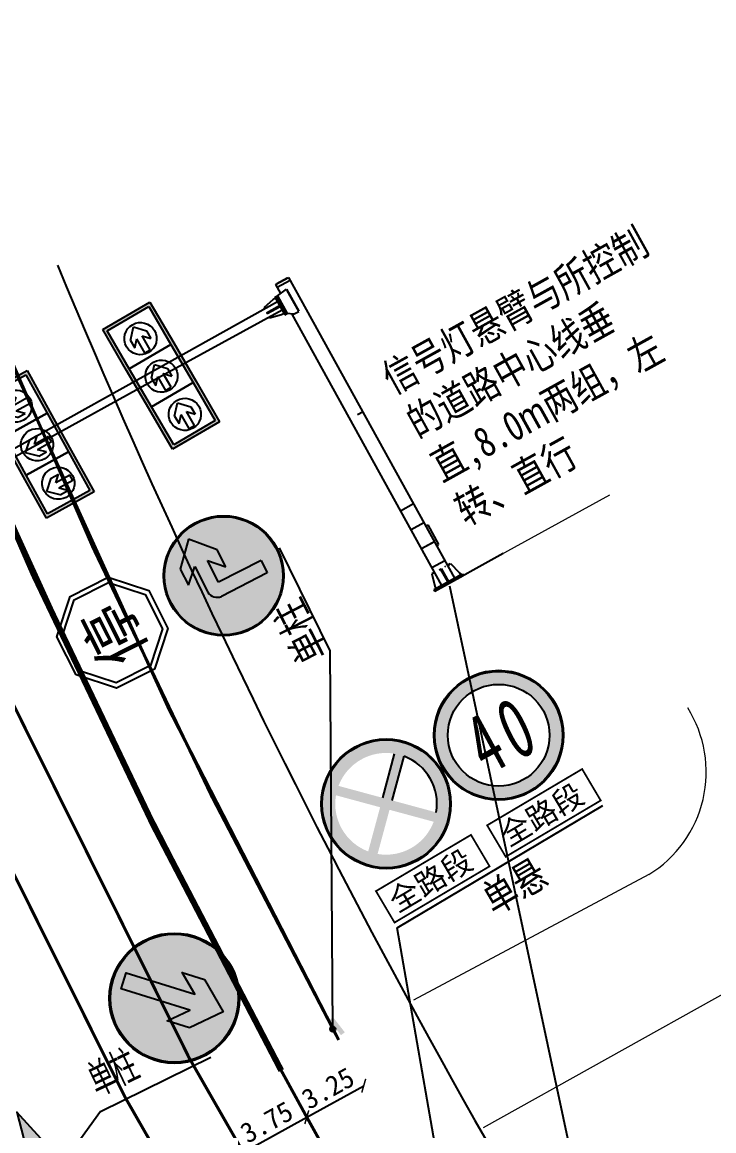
# Model space of a CAD drawing. Header units: millimetres. Extents: x 6299 to 195995, y 19522 to 226352.
# Drawn here: x 10233.2 to 10267.7, y 22460.9 to 22516.2 of the extents above; entities that cross this region are included whole.
import ezdxf

# ---------------------------------------------------------------- set-up
doc = ezdxf.new("R2010")
doc.units = ezdxf.units.MM
doc.linetypes.add('JTSS01', pattern=[6, 2, -4])
for name, color, linetype in [('@-交通信号', 7, 'Continuous'), ('@-交通标志', 7, 'Continuous'), ('@-地面图案', 7, 'Continuous'), ('@-设计标注', 7, 'Continuous'), ('@-道路红线', 1, 'Continuous'), ('@-隔离栏', 7, 'Continuous')]:
    doc.layers.add(name, color=color, linetype=linetype)
doc.layers.add('@-路缘石', color=7, linetype='Continuous', lineweight=0)
doc.layers.add('@-道路标线', color=255, linetype='Continuous', lineweight=0)
doc.styles.add('--黑体', font='simhei.ttf')
doc.styles.add('HT', font='simhei.ttf')
doc.styles.add('ST', font='', dxfattribs={"width": 0.8})
doc.styles.add('标线文字样式', font='simhei.ttf')
doc.styles.add('黑体', font='simhei.ttf')
doc.styles.get('ST').set_extended_font_data('NSimSun')
doc.linetypes.add('FENCELINE1', pattern='A,6.35,-2.54,[133,ltypeshp.shx,S=2.54,R=0,X=-2.54,Y=0],-2.54,25.4', length=36.83)
doc.dimstyles.new('标志标注', dxfattribs={"dimtxt": 1, "dimasz": 0.5, "dimexe": 0, "dimexo": 0, "dimgap": 0.25, "dimtad": 1, "dimzin": 0, "dimdsep": 46, "dimtxsty": '--黑体', "dimblk": 'ARCHTICK', "dimcen": 0.09, "dimadec": 0, "dimazin": 0, "dimtfac": 1, "dimtix": 1, "dimtmove": 1, "dimatfit": 0, "dimfxl": 1, "dimtolj": 1, "dimtzin": 0, "dimarcsym": 0})

# ---------------------------------------------------------------- blocks, each defined once
blk = doc.blocks.new('A$C440D491C')
at = {"layer": '@-交通标志'}
h = blk.add_hatch(color=1, dxfattribs=at)
h.paths.add_polyline_path([(8.684, 12.046, 1), (10.415, 5.909, 1)])
h.paths.add_polyline_path([(8.86, 11.422, 1), (10.239, 6.532, 1)], flags=16)
h = blk.add_hatch(color=1, dxfattribs=at)
h.paths.add_polyline_path([(6.317, 7.922, 1), (0.163, 6.251, 1)])
h.paths.add_polyline_path([(0.925, 8.133), (2.908, 6.997), (1.772, 5.014, -0.35914)], flags=16)
h.paths.add_polyline_path([(2.194, 4.772), (3.33, 6.755), (5.313, 5.619, -0.35914)], flags=16)
h.paths.add_polyline_path([(1.167, 8.555, -0.35914), (4.286, 9.401), (3.15, 7.418)], flags=16)
h.paths.add_polyline_path([(3.572, 7.177), (4.708, 9.16, -0.35914), (5.555, 6.04)], flags=16)
at = {"layer": '@-交通标志', "color": 1}
for p, q in [((3.15, 7.418, -622.824), (4.286, 9.401, -622.824)), ((3.572, 7.177, -622.824), (4.708, 9.16, -622.824))]:
    blk.add_line(p, q, dxfattribs=at)
at = {"layer": '@-交通标志'}
blk.add_line((2.203, 0.954, -1269.364), (13.691, 4.262, -1269.364), dxfattribs=at)
at = {"layer": '@-交通标志', "const_width": 0.09, "elevation": -622.824}
for points in [[(7.852, 4.77), (13.154, 6.286), (13.655, 4.533), (8.353, 3.018)], [(1.647, 2.998), (6.95, 4.513), (7.451, 2.76), (2.148, 1.245)]]:
    blk.add_lwpolyline(points, close=True, dxfattribs=at)
at = {"layer": '@-交通标志', "color": 1}
for centre, radius in [((9.549, 8.977, -622.824), 3.24), ((9.549, 8.977, -622.824), 3.188), ((9.549, 8.977, -622.824), 2.54), ((3.24, 7.087, -622.824), 3.24), ((3.24, 7.087, -622.824), 3.188)]:
    blk.add_circle(centre, radius, dxfattribs=at)
blk.add_arc((3.24, 7.087, -622.824), 2.54, 335.6766, 54.6976, dxfattribs=at)
at = {"layer": '@-交通标志', "style": '黑体'}
for p in [(8.606, 3.445, -622.824), (2.402, 1.672, -622.824)]:
    blk.add_text('全路段', height=1.1029, rotation=15.9475, dxfattribs=at).set_placement(p)
at = {"layer": '@-交通标志', "style": '黑体', "width": 0.8}
blk.add_text('单悬', height=1.5, rotation=15.7192, dxfattribs=at).set_placement((7.029, 0.322, -1269.364))
at = {"layer": '@-交通标志', "color": 7, "char_height": 3, "attachment_point": 8, "style": '标线文字样式'}
for s, insert, rotation in [('{\\W0.666667;0}', (10.743, 7.595, -1269.364), 10.9267), ('\\W0.6667;4', (9.145, 7.314, -622.824), 13.8407)]:
    blk.add_mtext(s, dxfattribs=dict(at, insert=insert, rotation=rotation))
blk = doc.blocks.new('A$C4F5065A2')
at = {"layer": '@-交通标志', "color": 1}
for points in [[(57.9, 197.6), (139.7, 197.6), (197.6, 139.7), (197.6, 57.9), (139.7, 0), (57.9, 0), (0, 57.9), (0, 139.7)], [(61.8, 188.1), (135.8, 188.1), (188.1, 135.8), (188.1, 61.8), (135.8, 9.5), (61.8, 9.5), (9.5, 61.8), (9.5, 135.8)]]:
    blk.add_lwpolyline(points, close=True, dxfattribs=at)
at = {"layer": '@-交通标志', "color": 7, "style": '黑体'}
blk.add_text('停', height=87.2, dxfattribs=at).set_placement((34.4, 53.7))
blk = doc.blocks.new('A$C5B26788E')
at = {"layer": '@-交通标志'}
h = blk.add_hatch(color=7, dxfattribs=at)
edge = h.paths.add_edge_path(flags=0)
edge.add_arc((3, 3), 2.95, 90.8464, 450.8464)
edge = h.paths.add_edge_path(flags=0)
edge.add_arc((3, 3), 3, 90.8464, 450.8464)
h = blk.add_hatch(color=5, dxfattribs=at)
edge = h.paths.add_edge_path(flags=0)
edge.add_arc((3, 3), 2.95, 90.8464, 450.8464)
h = blk.add_hatch(color=256, dxfattribs=at)
edge = h.paths.add_edge_path()
edge.add_line((2.613, 4.039), (3.291, 3.36))
edge.add_line((3.291, 3.36), (3.277, 4.302))
edge.add_line((3.277, 4.302), (2.234, 5.417))
edge.add_line((2.234, 5.417), (1.201, 4.258))
edge.add_line((1.201, 4.258), (1.214, 3.354))
edge.add_line((1.214, 3.354), (1.908, 4.056))
edge.add_line((1.908, 4.056), (1.919, 2.613))
edge.add_ellipse((2.511, 2.718), major_axis=(-0.426, 0.426), ratio=1, start_angle=55.0966, end_angle=128.8823)
edge.add_line((2.447, 2.12), (5.018, 2.174))
edge.add_line((5.018, 2.174), (5.022, 2.855))
edge.add_line((5.022, 2.855), (2.631, 2.819))
edge.add_line((2.631, 2.819), (2.613, 4.039))
at = {"layer": '@-交通标志', "color": 7}
for p, q in [((2.234, 5.417), (1.201, 4.258)), ((3.277, 4.302), (2.234, 5.417)), ((1.201, 4.258), (1.214, 3.354)), ((1.214, 3.354), (1.908, 4.056)), ((1.908, 4.056), (1.919, 2.613)), ((2.613, 4.039), (3.291, 3.36)), ((2.631, 2.819), (2.613, 4.039)), ((3.291, 3.36), (3.277, 4.302)), ((5.022, 2.855), (2.631, 2.819)), ((5.022, 2.855), (5.018, 2.174)), ((5.018, 2.174), (2.447, 2.12))]:
    blk.add_line(p, q, dxfattribs=at)
at = {"layer": '@-交通标志'}
blk.add_circle((3, 3), 3, dxfattribs=at)
at = {"layer": '@-交通标志', "color": 5}
blk.add_circle((3, 3), 2.95, dxfattribs=at)
at = {"layer": '@-交通标志', "color": 7}
blk.add_ellipse((2.511, 2.718), major_axis=(-0.426, 0.426), ratio=1, start_param=0.961617, end_param=2.249421, dxfattribs=at)
blk = doc.blocks.new('A$C61B13433')
at = {"layer": '@-交通标志', "linetype": 'ByBlock', "lineweight": -3}
for points in [[(0.132, 0, 1), (-0.132, 0, 1)], [(0.544, -0.235), (0.48, -0.008), (-0.44, -0.267), (-0.376, -0.495)]]:
    blk.add_hatch(color=14, dxfattribs=at).paths.add_polyline_path(points)
at = {"layer": '@-交通标志', "color": 14}
blk.add_circle((0, 0), 0.132, dxfattribs=at)
blk = doc.blocks.new('_ArchTick')
at = {"color": 0, "linetype": 'ByBlock', "const_width": 0.15}
blk.add_lwpolyline([(-0.5, -0.5), (0.5, 0.5)], dxfattribs=at)
blk = doc.blocks.new('*D56')
at = {"layer": '@-设计标注', "color": 0, "lineweight": -2, "ltscale": 1.5, "transparency": 16777216}
for p, q in [((10247.259, 22461.82), (10247.411, 22461.544)), ((10244.127, 22459.735), (10247.411, 22461.544)), ((10243.975, 22460.011), (10244.127, 22459.735))]:
    blk.add_line(p, q, dxfattribs=at)
at = {"layer": 'Defpoints', "color": 0, "ltscale": 1.5, "transparency": 16777216}
for p in [(10247.259, 22461.82, 0), (10247.411, 22461.544), (10243.975, 22460.011, 0)]:
    blk.add_point(p, dxfattribs=at)
at = {"layer": '@-设计标注', "color": 0, "lineweight": -2, "ltscale": 1.5, "transparency": 16777216, "xscale": 0.5, "yscale": 0.5, "zscale": 0.5}
for p, rotation in [((10247.411, 22461.544), 28.84896246489142), ((10244.127, 22459.735), 208.8489624648914)]:
    blk.add_blockref('_ArchTick', p, dxfattribs=dict(at, rotation=rotation))
at = {"layer": '@-设计标注', "color": 0, "ltscale": 1.5, "transparency": 16777216, "insert": (10245.407, 22461.296), "char_height": 1, "attachment_point": 5, "rotation": 28.849, "style": '--黑体'}
blk.add_mtext('\\A1;3.75', dxfattribs=at)
blk = doc.blocks.new('6米调头箭头')
at = {"layer": '@-地面图案'}
blk.add_hatch(color=256, dxfattribs=at).paths.add_polyline_path([(5.1, -0.187, 1), (5.1, 1.613), (4, 1.613), (4, 2.013), (1.6, 1.413), (4, 0.813), (4, 1.213), (4.6, 1.213, -1), (4.6, 0.213), (0, 0.213), (0, -0.187)])
at = {"layer": '@-地面图案', "flags": 128}
blk.add_lwpolyline([(0, -0.187), (5.1, -0.187, 1), (5.1, 1.613), (4, 1.613), (4, 2.013), (1.6, 1.413), (4, 0.813), (4, 1.213), (4.6, 1.213, -1), (4.6, 0.213), (0, 0.213)], format="xyb", close=True, dxfattribs=at)
blk = doc.blocks.new('*D82')
at = {"layer": '@-设计标注', "color": 0, "lineweight": -2, "ltscale": 1.5, "transparency": 16777216}
blk.add_line((10247.411, 22461.544), (10250.256, 22463.116), dxfattribs=at)
at = {"layer": 'Defpoints', "color": 0, "ltscale": 1.5, "transparency": 16777216}
for p in [(10250.256, 22463.116, 0), (10250.256, 22463.116), (10247.411, 22461.544, 0)]:
    blk.add_point(p, dxfattribs=at)
at = {"layer": '@-设计标注', "color": 0, "lineweight": -2, "ltscale": 1.5, "transparency": 16777216, "xscale": 0.5, "yscale": 0.5, "zscale": 0.5}
for p, rotation in [((10250.256, 22463.116), 28.91643068088227), ((10247.411, 22461.544), 208.9164306808823)]:
    blk.add_blockref('_ArchTick', p, dxfattribs=dict(at, rotation=rotation))
at = {"layer": '@-设计标注', "color": 0, "ltscale": 1.5, "transparency": 16777216, "insert": (10248.471, 22462.987), "char_height": 1, "attachment_point": 5, "rotation": 28.9164, "style": '--黑体'}
blk.add_mtext('\\A1;3.25', dxfattribs=at)
blk = doc.blocks.new('A$C5D3B22B4')
at = {"ltscale": 1.5}
blk.add_lwpolyline([(-19.33, 16.367), (-19.294, 16.017)], dxfattribs=at)
at = {"layer": '@-交通信号'}
for p, q in [((0.441, 17.242), (1.178, 17.242)), ((0.441, 17.242), (0.441, 16.724)), ((1.105, 17.242), (0.515, 17.242)), ((1.105, 17.242), (0.515, 17.242)), ((0.515, 17.242), (0.515, 17.242)), ((0.515, 17.242), (0.515, 17.242)), ((0.515, 17.242), (0.515, 17.242)), ((1.178, 17.242), (1.178, 0.081)), ((-0.022, 16.635), (-0.628, 16.498)), ((0.115, 16.635), (-0.022, 16.635)), ((0.115, 16.703), (0.115, 15.694)), ((0.115, 16.703), (0.25, 16.703)), ((0.182, 16.703), (0.182, 15.694)), ((0.25, 16.703), (0.81, 16.764)), ((0.25, 16.703), (0.25, 15.694)), ((1.178, 17.074), (0.441, 17.074)), ((0.81, 16.764), (0.81, 15.512)), ((0.81, 15.511), (0.81, 16.694)), ((-19.019, 16.368), (-19.33, 16.367)), ((-13.857, 16.384), (-19.019, 16.368)), ((-6.759, 16.405), (-13.857, 16.384)), ((0.115, 16.441), (-6.759, 16.405)), ((-0.628, 16.498), (-0.628, 16.439)), ((-0.627, 16.22), (-0.627, 16.177)), ((-0.627, 16.22), (0.115, 16.22)), ((-0.627, 16.177), (0.115, 16.177)), ((-19.019, 16.015), (-19.294, 16.017)), ((-13.854, 16.004), (-19.019, 16.015)), ((-6.759, 15.99), (-13.854, 16.004)), ((0.115, 15.955), (-6.759, 15.99)), ((-0.628, 15.957), (-0.628, 15.91)), ((-0.022, 15.773), (-0.628, 15.91)), ((0.115, 15.773), (-0.022, 15.773)), ((0.115, 15.694), (0.25, 15.694)), ((0.515, 15.504), (0.25, 15.694)), ((0.441, 15.556), (0.441, 0.081)), ((0.515, 15.504), (0.81, 15.504)), ((0.89, 9.581), (1.212, 9.581)), ((0.891, 9.578), (1.215, 9.578)), ((1.178, 4.32), (0.441, 4.32)), ((1.178, 3.24), (0.441, 3.24)), ((1.176, 3.066), (1.299, 3.066)), ((1.299, 3.066), (1.299, 1.941)), ((1.03, 2.16), (0.441, 2.16)), ((1.178, 2.16), (0.441, 2.16)), ((1.176, 2.161), (0.444, 2.161)), ((1.028, 2.161), (0.444, 2.161)), ((1.176, 1.941), (1.299, 1.941)), ((0.281, 0.819), (0.12, 0.215)), ((0.367, 0.819), (0.281, 0.819)), ((0.441, 0.81), (0.354, 0.81)), ((0.444, 0.819), (0.358, 0.819)), ((0.382, 0.81), (0.436, 0.81)), ((1.178, 1.08), (0.441, 1.08)), ((0.711, 0.819), (0.754, 0.819)), ((0.711, 0.81), (0.755, 0.81)), ((0.788, 0.819), (0.788, 0.081)), ((0.788, 0.819), (0.831, 0.819)), ((0.831, 0.819), (0.831, 0.081)), ((1.03, 0.81), (1.084, 0.81)), ((1.176, 0.819), (1.285, 0.819)), ((1.178, 0.81), (1.288, 0.81)), ((1.253, 0.819), (1.362, 0.819)), ((1.362, 0.819), (1.523, 0.215)), ((0, 0.081), (1.62, 0.081)), ((0, 0.081), (0, 0)), ((0, 0), (1.62, 0)), ((0.12, 0.215), (0.12, 0.081)), ((1.523, 0.215), (1.523, 0.081)), ((1.62, 0.081), (1.62, 0))]:
    blk.add_line(p, q, dxfattribs=at)
blk = doc.blocks.new('A$C3DA11720')
at = {"layer": '@-交通信号'}
h = blk.add_hatch(color=256, dxfattribs=at)
h.paths.add_polyline_path([(0, 3.46), (0, 1.1), (0, -1.1), (0, -3.46), (-2.724, -3.46), (-2.724, -1.1), (-2.724, 1.1), (-2.724, 3.46)])
h.paths.add_polyline_path([(-0.16, 3.301), (-0.16, 1.1), (-0.16, -1.1), (-0.16, -3.301), (-2.565, -3.301), (-2.565, -1.1), (-2.565, 1.1), (-2.565, 3.301)], flags=16)
for p, q in [((-2.724, 1.1), (-2.724, 3.46)), ((-2.724, 3.46), (0, 3.46)), ((0, 3.46), (0, 1.1)), ((-2.565, 1.1), (-2.565, 3.301)), ((-2.565, 3.301), (-0.16, 3.301)), ((-0.16, 3.301), (-0.16, 1.1)), ((-2.062, 2.097), (-1.557, 2.565)), ((-1.557, 2.565), (-1.127, 2.565)), ((-1.465, 2.251), (-1.127, 2.565)), ((-0.659, 2.251), (-1.465, 2.251)), ((-0.659, 1.943), (-0.659, 2.251)), ((-1.557, 1.629), (-2.062, 2.097)), ((-0.659, 1.943), (-1.465, 1.943)), ((-1.127, 1.629), (-1.465, 1.943)), ((-1.557, 1.629), (-1.127, 1.629)), ((-2.724, -1.1), (-2.724, 1.1)), ((-2.565, 1.1), (-0.16, 1.1)), ((-2.565, -1.1), (-2.565, 1.1)), ((-0.16, 1.1), (-2.565, 1.1)), ((-0.16, 1.1), (-0.16, -1.1)), ((0, 1.1), (0, -1.1)), ((-2.062, -0.103), (-1.557, 0.364)), ((-1.557, 0.364), (-1.127, 0.364)), ((-1.465, 0.051), (-1.127, 0.364)), ((-0.659, 0.051), (-1.465, 0.051)), ((-0.659, -0.258), (-0.659, 0.051)), ((-1.557, -0.571), (-2.062, -0.103)), ((-0.659, -0.258), (-1.465, -0.258)), ((-1.127, -0.571), (-1.465, -0.258)), ((-2.724, -3.46), (-2.724, -1.1)), ((-0.16, -1.1), (-2.565, -1.1)), ((-2.565, -1.1), (-0.16, -1.1)), ((-2.565, -3.301), (-2.565, -1.1)), ((-1.557, -0.571), (-1.127, -0.571)), ((-0.16, -1.1), (-0.16, -3.301)), ((0, -1.1), (0, -3.46)), ((-2.062, -2.304), (-1.557, -1.836)), ((-1.557, -1.836), (-1.127, -1.836)), ((-1.465, -2.15), (-1.127, -1.836)), ((-0.659, -2.15), (-1.465, -2.15)), ((-0.659, -2.458), (-0.659, -2.15)), ((-1.557, -2.772), (-2.062, -2.304)), ((-0.659, -2.458), (-1.465, -2.458)), ((-1.127, -2.772), (-1.465, -2.458)), ((-0.16, -3.301), (-2.565, -3.301)), ((-1.557, -2.772), (-1.127, -2.772)), ((0, -3.46), (-2.724, -3.46))]:
    blk.add_line(p, q, dxfattribs=at)
for centre in [(-1.36, 2.174), (-1.36, -0.027), (-1.36, -2.227)]:
    blk.add_ellipse(centre, major_axis=(0.569, 0.569), ratio=1, start_param=5.497787, end_param=11.780972, dxfattribs=at)
blk = doc.blocks.new('A$C37292868')
at = {"layer": '@-交通标志'}
h = blk.add_hatch(color=5, dxfattribs=at)
h.paths.add_polyline_path([(-3.191, 0, 1), (3.191, 0, 1)])
h.paths.add_polyline_path([(0.946, 0.954), (1.769, 0.13), (1.841, -1.732), (-0.021, -1.66), (-0.844, -0.837), (0.403, -0.885), (-2.136, 1.655), (-1.546, 2.245), (0.994, -0.294)], flags=16)
blk.add_hatch(color=7, dxfattribs=at).paths.add_polyline_path([(0.403, -0.885), (-0.844, -0.837), (-0.021, -1.66), (1.841, -1.732), (1.769, 0.13), (0.946, 0.954), (0.994, -0.294), (-1.546, 2.245), (-2.136, 1.655)])
at = {"layer": '@-交通标志', "color": 5}
blk.add_lwpolyline([(-0.021, -1.66), (-0.844, -0.837), (0.403, -0.885), (-2.136, 1.655), (-1.546, 2.245), (0.994, -0.294), (0.946, 0.954), (1.769, 0.13), (1.841, -1.732)], close=True, dxfattribs=at)
for radius in [3.256, 3.191]:
    blk.add_circle((0, 0), radius, dxfattribs=at)
blk = doc.blocks.new('A$C79667566')
at = {"layer": '@-交通信号'}
h = blk.add_hatch(color=256, dxfattribs=at)
h.paths.add_polyline_path([(0, 3.46), (0, 1.1), (0, -1.1), (0, -3.46), (-2.724, -3.461), (-2.724, -1.101), (-2.725, 1.1), (-2.725, 3.46)])
h.paths.add_polyline_path([(-0.16, 3.301), (-0.16, 1.1), (-0.16, -1.1), (-0.159, -3.301), (-2.564, -3.301), (-2.564, -1.101), (-2.565, 1.1), (-2.565, 3.3)], flags=16)
for p, q in [((-2.725, 3.46), (0, 3.46)), ((-2.725, 1.1), (-2.725, 3.46)), ((0, 3.46), (0, 1.1)), ((-2.565, 3.3), (-0.16, 3.301)), ((-2.565, 1.1), (-2.565, 3.3)), ((-1.807, 2.297), (-1.339, 2.802)), ((-1.339, 2.802), (-0.871, 2.297)), ((-0.16, 3.301), (-0.16, 1.1)), ((-1.807, 2.297), (-1.807, 1.867)), ((-0.871, 2.297), (-0.871, 1.867)), ((-1.807, 1.867), (-1.494, 2.205)), ((-1.493, 1.399), (-1.494, 2.205)), ((-1.185, 2.205), (-0.871, 1.867)), ((-1.185, 1.399), (-1.185, 2.205)), ((-1.493, 1.399), (-1.185, 1.399)), ((-2.724, -1.101), (-2.725, 1.1)), ((-2.564, -1.101), (-2.565, 1.1)), ((-0.16, 1.1), (-2.565, 1.1)), ((-2.565, 1.1), (-0.16, 1.1)), ((-1.848, 0.147), (-1.38, 0.652)), ((-1.38, 0.652), (-0.912, 0.147)), ((-0.16, 1.1), (-0.16, -1.1)), ((0, 1.1), (0, -1.1)), ((-1.848, 0.147), (-1.848, -0.284)), ((-1.848, -0.284), (-1.534, 0.055)), ((-1.534, -0.751), (-1.534, 0.055)), ((-1.226, 0.055), (-0.912, -0.284)), ((-1.226, -0.751), (-1.226, 0.055)), ((-0.912, 0.147), (-0.912, -0.284)), ((-2.724, -3.461), (-2.724, -1.101)), ((-2.564, -1.101), (-0.16, -1.1)), ((-0.16, -1.1), (-2.564, -1.101)), ((-2.564, -3.301), (-2.564, -1.101)), ((-1.534, -0.751), (-1.226, -0.751)), ((-0.16, -1.1), (-0.159, -3.301)), ((0, -1.1), (0, -3.46)), ((-1.801, -2.086), (-1.333, -1.581)), ((-1.333, -1.581), (-0.865, -2.086)), ((-1.801, -2.086), (-1.801, -2.516)), ((-1.801, -2.516), (-1.487, -2.178)), ((-1.487, -2.984), (-1.487, -2.178)), ((-1.179, -2.178), (-0.865, -2.516)), ((-1.179, -2.984), (-1.179, -2.178)), ((-0.865, -2.086), (-0.865, -2.516)), ((-0.159, -3.301), (-2.564, -3.301)), ((-1.487, -2.984), (-1.179, -2.984)), ((0, -3.46), (-2.724, -3.461))]:
    blk.add_line(p, q, dxfattribs=at)
for centre in [(-1.323, 2.121), (-1.364, -0.03), (-1.317, -2.262)]:
    blk.add_ellipse(centre, major_axis=(0.569, 0.569), ratio=1, start_param=3.927162, end_param=10.210347, dxfattribs=at)

msp = doc.modelspace()

# ---------------------------------------------------------------- linework, layer by layer
at = {"layer": '@-交通信号', "lineweight": 0, "ltscale": 0.5}
msp.add_line((10262.527, 22492.608), (10255.218, 22488.599), dxfattribs=at)
at = {"layer": '@-交通信号'}
msp.add_line((10253.8, 22487.816), (10257.226, 22489.709), dxfattribs=at)
at = {"layer": '@-交通信号', "linetype": 'Continuous'}
msp.add_line((10265.167, 22438.499, 0), (10254.558, 22488.065, 0), dxfattribs=at)
at = {"layer": '@-交通标志'}
for p, q in [((10248.709, 22465.945, 0), (10248.58, 22484.834)), ((10237.11, 22461.83), (10234.272, 22457.929, 0))]:
    msp.add_line(p, q, dxfattribs=at)
at = {"layer": '@-交通标志', "linetype": 'Continuous'}
msp.add_line((10254.419, 22456.763), (10251.923, 22470.995, -646.54), dxfattribs=at)
at = {"layer": '@-交通标志', "color": 0, "lineweight": -3}
msp.add_line((10237.11, 22461.83), (10242.624, 22464.533), dxfattribs=at)
at = {"layer": '@-交通标志'}
msp.add_lwpolyline([(10248.58, 22484.834), (10246.042, 22489.966)], dxfattribs=at)
at = {"layer": '@-路缘石', "color": 0, "elevation": 0}
msp.add_lwpolyline([(10264.502, 22473.659, 0.418055), (10266.44, 22481.977)], format="xyb", dxfattribs=at)
for points in [[(10264.502, 22473.659), (10252.744, 22467.392)], [(10268.638, 22467.931), (10256.222, 22461.012)]]:
    msp.add_lwpolyline(points, dxfattribs=at)
at = {"layer": '@-道路标线', "color": 7, "linetype": 'Continuous', "const_width": 0.15, "elevation": 0, "flags": 128}
for points in [[(10225.911, 22516.146, 0.035512), (10249.005, 22465.399, 0.027267)], [(10222.865, 22515.013, 0.035512), (10246.15, 22463.847, 0.035512)], [(10231.256, 22502.554, 0.026212), (10249.005, 22465.398, 0.026212)], [(10228.254, 22501.308, 0.026195), (10246.137, 22463.869, 0.026195)], [(10228.254, 22501.308, 0.026212), (10246.15, 22463.847)]]:
    msp.add_lwpolyline(points, format="xyb", dxfattribs=at)
at = {"layer": '@-道路标线', "color": 7, "linetype": 'JTSS01', "const_width": 0.15, "elevation": 0, "flags": 128}
for points in [[(10221.892, 22507.054, 0.044), (10253.2, 22444.151, 0.044)], [(10218.643, 22505.069, 0.043587), (10250, 22442.196, 0.043587)]]:
    msp.add_lwpolyline(points, format="xyb", dxfattribs=at)
at = {"layer": '@-道路标线', "color": 7, "linetype": 'JTSS01', "ltscale": 0.5, "const_width": 0.15, "elevation": 0, "flags": 128}
msp.add_lwpolyline([(10246.137, 22463.869, 0.004672), (10249.735, 22457.397)], format="xyb", dxfattribs=at)
at = {"layer": '@-道路红线', "elevation": 0}
msp.add_lwpolyline([(10234.951, 22504.087, 0.048945), (10270.778, 22437.087, 0.048945)], format="xyb", dxfattribs=at)
msp.add_lwpolyline([(10234.951, 22504.087, 0.048945), (10270.778, 22437.087, 0.048945)], format="xyb", dxfattribs=at)
at = {"layer": '@-隔离栏', "color": 4, "linetype": 'FENCELINE1', "ltscale": 0.1, "const_width": 0.3, "elevation": 0, "flags": 128}
msp.add_lwpolyline([(10228.254, 22501.308, 0.026195), (10246.137, 22463.869, 0.026195)], format="xyb", dxfattribs=at)

# ---------------------------------------------------------------- block references
at = {"layer": '@-交通信号'}
for name, p, rotation in [('A$C5D3B22B4', (10253.8, 22487.816), 28.92525642938514), ('A$C79667566', (10241.315, 22499.255), 30.24908858374041), ('A$C3DA11720', (10235.111, 22495.804), 28.92525642938514)]:
    msp.add_blockref(name, p, dxfattribs=dict(at, rotation=rotation))
at = {"layer": '@-交通标志'}
for name, p, rotation in [('A$C5B26788E', (10241.899, 22484.559, -394.617), 26.31291164931008), ('A$C37292868', (10240.797, 22467.484), 27.8283735045466), ('A$C61B13433', (10248.709, 22465.945, 0), 112.0685991963499)]:
    msp.add_blockref(name, p, dxfattribs=dict(at, rotation=rotation))
at = {"layer": '@-交通标志', "xscale": 0.02600000002001649, "yscale": 0.02600000002001649, "zscale": 0.02600000002001649, "rotation": 116.7600521125401}
msp.add_blockref('A$C4F5065A2', (10241.148, 22484.599, -394.617), dxfattribs=at)
at = {"layer": '@-交通标志', "linetype": 'Continuous', "rotation": 14.66529498969454}
msp.add_blockref('A$C440D491C', (10250.033, 22469.514, 622.824), dxfattribs=at)
at = {"layer": '@-地面图案', "xscale": 0.7216382132603331, "yscale": 0.7216382132603331, "zscale": 0.7216382132603331, "rotation": 298.4231435238966}
msp.add_blockref('6米调头箭头', (10231.477, 22462.324), dxfattribs=at)

# ---------------------------------------------------------------- texts
at = {"layer": '@-交通信号', "insert": (10251.002, 22498.925), "char_height": 1.5, "width": 14.80904, "attachment_point": 1, "rotation": 28.9799, "style": 'ST'}
msp.add_mtext('信号灯悬臂与所控制的道路中心线垂直,8.0{\\fArial|b0|i0|c0|p32;m}两组，左转、直行', dxfattribs=at)
at = {"layer": '@-交通标志', "color": 0, "style": '黑体', "width": 0.8}
msp.add_text('单柱', height=1.5, rotation=117.2212, dxfattribs=at).set_placement((10248.507, 22484.668))
at = {"layer": '@-交通标志', "color": 0, "lineweight": -3, "style": 'HT', "width": 0.6}
msp.add_text('单柱', height=1.5, rotation=25.5885, dxfattribs=at).set_placement((10236.929, 22462.599))

# ---------------------------------------------------------------- dimensions: what is measured, and where the dimension line sits
at = {"layer": '@-设计标注', "ltscale": 1.5}
for p1, p2, distance, picture, middle in [((10247.411, 22461.544, 0), (10250.256, 22463.116, 0), 0, '*D82', (10248.471, 22462.987)), ((10243.975, 22460.011, 0), (10247.259, 22461.82, 0), -0.315, '*D56', (10245.407, 22461.296, 0))]:
    dim = msp.add_aligned_dim(p1=p1, p2=p2, distance=distance, dimstyle='标志标注', dxfattribs=at)
    dim.commit()
    dim.dimension.update_dxf_attribs({"geometry": picture, "text_midpoint": middle})

doc.saveas('drawing.dxf')
